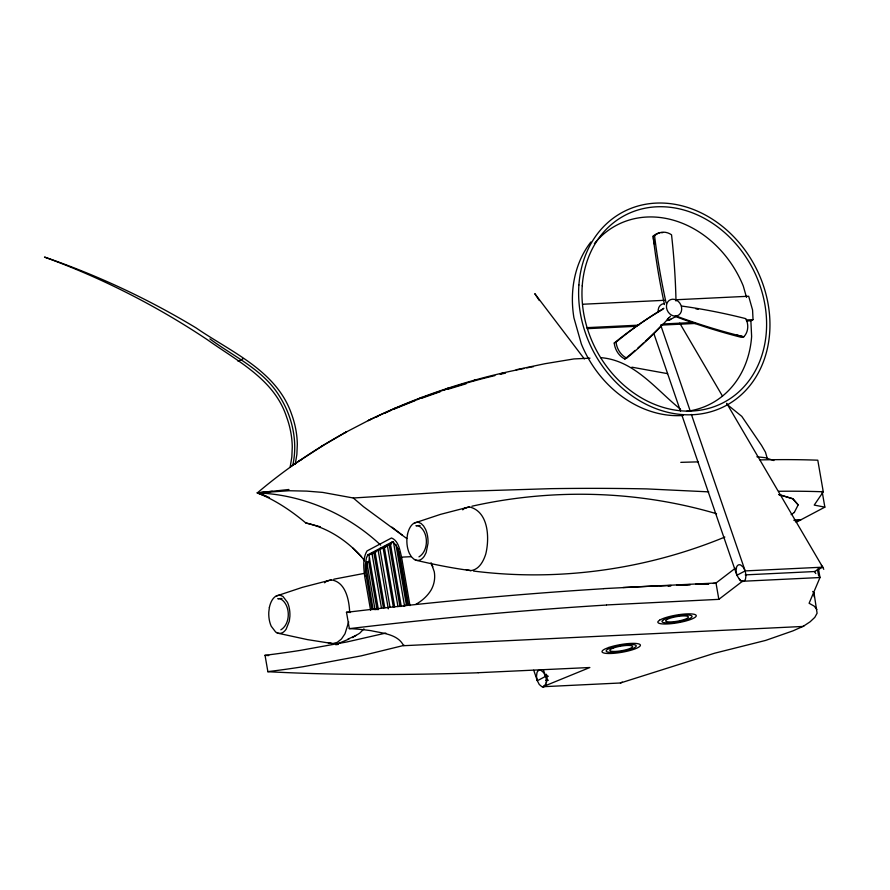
<?xml version="1.0" encoding="UTF-8"?>
<svg xmlns="http://www.w3.org/2000/svg" width="890" height="890" viewBox="0 0 890 890"><rect width="100%" height="100%" fill="white"/><g stroke="black" fill="none" stroke-linecap="round" stroke-linejoin="round"><path stroke-width="1.33" d="M803.826 626.037L792.934 630.877L765.611 640.422L714.559 653.227L620.419 682.986L542.878 686.724C549.519 683.309 544.991 674.787 543.345 669.803M369.539 557.908L368.76 561.846L366.769 561.946L366.535 569.277L373.121 609.617M292.732 465.448C298.039 441.885 292.443 416.776 279.683 396.506C263.585 369.773 234.048 356.857 209.907 338.912M295.257 464.113L296.871 454.378L297.316 444.377A81.023 67.529 62.1 0 0 291.586 414.173C276.623 370.652 231.133 352.051 196.089 327.909C148.252 299.029 97.377 275.177 44.5 257.077C102.027 277.98 156.918 306.015 207.804 340.013C237.586 361.229 274.365 379.474 286.547 416.843A81.023 67.529 62.1 0 1 292.265 447.047L291.831 457.037L290.207 466.783L323.348 445.356L346.566 431.828L344.052 433.163C313.313 450.229 284.144 470.109 257.344 492.893C275.077 499.902 291.108 510.671 305.671 522.853L320.378 526.813M348.68 621.921L344.986 633.791L341.449 638.998L337.277 642.346L332.738 643.604L307.439 639.61L277.024 633.013M546.349 682.741L546.938 680.694A8.333 5.507 -89.4 0 0 546.416 674.264M794.292 512.451L798.208 504.83L792.946 498.745L779.006 494.551M404.583 606.212L393.458 541.999L392.023 542.01L367.882 554.77L366.346 558.052L365.312 565.128L365.49 571.514L371.92 609.672M378.384 609.617L368.905 554.971L375.992 552.023M760.027 459.919A438.803 88.154 -9.8 0 1 817.788 460.197L823.272 491.792L814.228 505.086L824.852 507.144L822.115 491.347M363.932 628.874L359.682 633.224L352.407 637.596M614.234 343.017L616.08 342.149A663.117 500.391 64.6 0 1 663.84 308.285L662.338 309.598A663.384 500.87 64.6 0 0 614.234 343.017A16.421 12.516 64.7 0 0 624.836 359.004L629.452 355.21A639.287 492.303 65 0 0 635.104 350.426M624.836 359.004L627.483 357.469A639.565 492.259 65 0 0 670.493 316.206M324.572 582.805L326.663 581.137L331.202 579.88C345.331 581.782 348.936 599.181 349.603 611.063M462.689 509.825L464.78 508.157L469.308 506.899C488.71 511.45 489.7 538.183 485.74 554.114C483.437 561.267 479.143 569.6 470.843 570.623C452.076 568.132 433.541 564.416 415.141 560.033M735.329 568.221L715.627 583.306L713.335 583.417M606.591 604.944L718.842 599.348L742.449 581.27L819.99 577.532L818.333 567.998M791.154 514.631L794.436 512.395M415.864 604.343C422.016 600.85 427.423 596.1 431.105 590.014A38.904 32.541 7.9 0 0 434.264 571.736L431.205 563.014M681.985 306.093A663.384 576.642 59.4 0 1 745.865 318.665A16.421 14.34 58.6 0 1 743.773 336.82L741.225 337.299A639.565 561.256 57.5 0 1 675.332 316.462M238.108 361.362L243.159 358.692M524.088 368.482C471.055 378.74 419.346 395.794 370.718 419.301L368.193 420.636C408.644 401.101 451.186 385.96 494.896 375.591M320.823 446.691L323.348 445.356M393.191 409.155L395.705 407.82M298.595 461.176L301.109 459.852M417.276 399.632L421.471 397.407M443.743 390.332L447.948 388.107M472.523 381.276L475.038 379.941M500.992 373.811L502.672 372.932M669.124 320.111L677.412 315.728A8.744 7.287 62.1 0 0 678.325 301.443A8.744 7.287 62.1 0 0 666.443 305.826A8.744 7.287 62.1 0 0 677.412 315.728M746.732 320.978L750.871 320.778L753.04 319.632L752.573 310.009L748.679 296.248L675.477 299.774M394.671 606.969L384.224 546.705L386.216 546.616L375.013 551.577L384.747 607.725M384.224 546.705L391.333 543.912M393.224 541.954L390.354 543.467L401.279 606.468M280.851 629.831C291.041 623.79 290.719 604.076 280.105 598.625L277.825 598.714L281.985 598.514M418.968 556.862C429.147 550.81 428.824 531.096 418.211 525.656L415.942 525.734L420.091 525.534M403.315 606.301L409.4 603.665M796.116 522.33L824.852 507.144M823.773 569.322L822.705 567.175L745.164 570.913L736.898 575.285L740.08 580.369L742.449 581.27M745.208 574.884L814.439 571.547L822.705 567.175L726.696 403.292M548.362 676.233L545.592 676.367L537.326 680.739L539.273 684.499L541.81 686.657A8.333 4.528 74.8 0 0 545.937 684.477M344.052 433.163L370.718 419.301M620.419 682.986L622.288 682.096M375.669 417.377L378.172 416.22M384.413 413.349L390.666 410.479M347.834 639.176L356.178 635.349M348.847 639.098L335.63 644.638L338.222 644.438M542.878 686.724L589.848 667.511L478.375 672.695M394.526 408.922L415.152 400.6M724.849 537.059C645.806 569.633 558.375 581.815 473.491 571.046M421.482 398.308L440.383 391.656M664.485 304.558A639.287 557.963 71 0 1 654.039 243.827L653.104 236.251L654.562 235.794A16.421 14.351 72.6 0 1 671.538 234.804A663.117 580.402 73.8 0 1 676 301.031M448.07 389.219L466.126 383.768M404.383 645.294L361.084 655.885L302.967 666.744A209.973 42.186 -9.8 0 1 267.868 671.627L265.031 655.296A209.973 42.186 -9.8 0 0 300.13 650.412L346.855 641.968L385.793 633.079M469.308 506.899L440.472 514.375L414.295 523.086M464.78 508.157L465.77 508.112M331.202 579.88L302.355 587.356L276.189 596.066M326.663 581.137L327.665 581.092M516.167 369.739L544.936 363.721L573.905 358.937L590.003 358.169M526.758 367.926L529.439 367.37M500.158 374.256L505.509 373.144M471.934 506.221C552.39 488.176 637.418 490.401 716.561 513.73M333.828 579.201L364.488 573.349M530.774 367.092L533.488 366.647M288.95 489.489L257.344 492.893L269.481 497.555M265.876 495.886A823.328 236.607 -11.6 0 1 257.344 492.893L289.039 490.735L306.694 491.113L322.614 492.393L353.297 498L452.932 491.68L551.177 488.655A838.736 204.756 -5.5 0 1 646.607 488.899L708.729 491.859M668.123 586.11L670.771 585.92M706.115 583.918L708.829 583.751M603.765 588.613L660.814 585.687M682.441 585.186L690.251 584.73M698.094 584.263L708.585 583.651M582.95 304.235L664.43 300.308M586.71 327.654L638.842 325.139M692.453 322.547L663.54 323.949L661.37 325.095L695.791 323.437M746.154 319.966L753.04 319.632M587.278 328.666L636.673 326.285M793.924 520.149L800.866 519.816M794.347 520.594L799.899 520.327M379.952 548.385L383.156 548.24L393.358 607.125M367.882 554.77L369.083 554.715M368.905 554.971L369.472 554.793M370.585 610.262L364.744 576.598C363.643 568.154 362.486 558.575 367.025 550.932L391.511 537.983C398.764 540.864 399.855 550.454 401.568 557.14L410.991 556.684M392.023 542.01C397.952 544.524 398.853 552.39 400.266 557.952L401.468 557.885M366.09 576.008L367.281 575.952M622.922 587.511L716.005 583.017L718.842 599.348M660.247 585.976L671.194 585.453M676.667 585.186L690.295 584.53M695.624 584.274L708.963 583.629M545.659 680.338L548.429 680.205M756.878 456.748L765.189 457.705L773.933 460.553M305.882 523.053C327.509 527.681 346.8 540.408 361.451 556.74L364.577 560.845M631.9 367.181L667.611 373.655M600.728 357.647C634.448 360.228 656.03 389.653 680.605 409.322M466.26 569.711L470.843 570.623M328.143 642.691L332.738 643.604M675.432 315.761A639.287 561.156 57.5 0 0 736.798 335.063L743.773 336.82M736.798 335.063L742.505 336.498M778.884 494.64L792.801 498.823L798.052 504.897M406.786 538.55L363.532 506.722L353.297 498M402.391 535.157L391.934 527.147M726.83 404.216L741.782 416.364L761.551 445.401L765.478 452.22L767.336 458.673M380.664 545.103C347.501 513.864 302.978 494.584 257.344 492.893A823.328 111.028 -6 0 1 272.284 491.28M352.696 547.884L361.485 556.773M812.703 591.45L814.039 593.118L817.087 613.232L814.817 617.36L810.111 621.798L803.058 626.449L403.615 645.706C397.919 634.025 382.344 633.246 371.152 630.71A209.973 42.186 -9.8 0 0 349.325 628.574L346.499 612.242A209.973 42.186 -9.8 0 1 350.471 612.487M816.875 609.461L814.194 606.123L809.099 603.264L819.99 577.532L818.533 575.196L817.376 569.2M584.352 358.948L534.79 293.644L539.329 300.542M821.348 565.183L822.705 567.175M814.439 571.547L815.796 573.538M679.738 323.148L722.491 396.117M739.345 579.012L741.381 581.203A8.333 4.528 74.8 0 0 745.509 579.023L746.009 575.263L745.164 570.913L691.397 414.44M430.938 563.203L432.84 566.73M745.164 570.913L743.217 567.164L740.691 564.994A8.333 4.528 74.8 0 0 736.553 567.175L736.063 570.946L736.898 575.285L681.874 415.129M545.592 676.367L543.657 672.618L541.12 670.448A8.333 4.528 74.8 0 0 536.981 672.629L536.492 676.4L537.326 680.739L533.722 670.215M660.68 325.028L690.05 410.501M653.905 333.739L680.516 411.191M746.51 297.394L743.284 286.035A100.948 84.127 62.1 0 0 594.386 243.604M401.568 557.14L409.967 605.612M400.266 557.952L408.199 603.731M397.93 548.462L407.653 604.588M395.928 544.635L406.352 604.755M389.286 544.991L399.966 606.624M387.295 545.092L397.975 606.713M380.086 549.853L390.054 607.381M378.083 549.953L388.296 608.838M373.945 553.102L383.445 607.881M371.942 553.191L381.443 607.981M368.76 561.846L377.071 609.761M366.769 561.946L375.068 609.85M653.271 237.63L654.039 243.827M654.562 235.794L654.717 237.141A639.565 558.253 71.1 0 0 666.087 302.845M814.039 593.118L814.25 596.89M750.871 320.778L751.627 336.487A100.948 84.127 62.1 0 1 686.513 411.369M680.794 462.355A823.328 111.028 -6 0 1 698.339 461.866M695.869 308.841A663.117 576.253 59.4 0 1 698.194 309.253M626.671 358.136A16.421 12.516 64.7 0 1 616.08 342.149M668.98 317.519A639.287 492.303 65 0 1 667.289 319.365M660.391 326.608A639.287 492.303 65 0 1 645.25 341.359M643.426 343.039A639.287 492.303 65 0 1 637.896 347.99M653.104 236.251A16.421 14.351 72.6 0 1 659.735 232.835M661.237 232.657A16.421 14.351 72.6 0 1 662.761 232.657M670.782 319.176A8.744 7.287 62.1 0 1 667.233 320.489M658.277 312.401A8.744 7.287 62.1 0 1 664.307 303.601M683.275 415.463A104.786 87.331 62.1 0 1 581.326 343.918L573.928 317.852A104.786 87.331 62.1 0 1 590.893 241.991M349.247 628.663A1121.645 225.292 -9.8 0 1 606.424 605.044M346.421 612.331A1121.678 225.304 -9.8 0 1 603.598 588.713M778.75 491.28A438.803 88.154 -9.8 0 1 823.272 491.792M478.219 672.773A1121.645 225.393 -9.8 0 1 267.656 671.694M268.747 655.574A1121.678 225.404 -9.8 0 1 264.831 655.363M269.392 607.336L268.791 612.175A17.644 9.078 87.2 0 0 271.228 626.237L275.711 632.1L278.414 633.291A22.339 11.503 87.2 0 0 286.146 629.197L289.295 621.22L289.895 616.37A17.644 9.078 87.2 0 0 287.459 602.319L282.964 596.456L280.272 595.265C273.708 594.654 270.538 601.996 269.392 607.336M407.498 534.356L406.897 539.207A17.644 9.078 87.2 0 0 409.333 553.257L411.369 556.717L413.828 559.12L416.531 560.311A22.339 11.503 87.2 0 0 424.263 556.228L426.132 552.623L428.001 543.389A17.644 9.078 87.2 0 0 425.565 529.339L423.529 525.879L421.081 523.476L418.378 522.285C411.825 521.673 408.644 529.016 407.498 534.356M659.568 620.185L658.099 621.42A19.458 3.905 -9.8 0 0 682.118 621.91A19.458 3.905 -9.8 0 0 691.608 613.933A19.458 3.905 -9.8 0 0 659.568 620.185M666.866 619.54L665.865 620.285A11.57 2.325 -9.8 0 0 679.537 620.808A11.57 2.325 -9.8 0 0 686.023 615.991A11.57 2.325 -9.8 0 0 666.866 619.54M663.706 619.696L662.349 620.686A15.241 3.059 -9.8 0 0 680.205 621.442A15.241 3.059 -9.8 0 0 688.971 615.068A15.241 3.059 -9.8 0 0 663.706 619.696M610.885 647.887L608.404 648.921A15.241 3.059 -9.8 0 0 619.44 651.803A15.241 3.059 -9.8 0 0 635.46 645.083A15.241 3.059 -9.8 0 0 610.885 647.887M613.444 647.987L611.541 648.777A11.57 2.325 -9.8 0 0 619.763 651.013A11.57 2.325 -9.8 0 0 632.056 645.906A11.57 2.325 -9.8 0 0 613.444 647.987M608.827 647.453L605.456 648.777A19.458 3.905 -9.8 0 0 617.905 652.882A19.458 3.905 -9.8 0 0 639.71 644.316A19.458 3.905 -9.8 0 0 608.827 647.453M578.901 284.967A109.637 91.381 62.1 0 0 715.504 410.245A109.637 91.381 62.1 0 0 728.398 231.534A109.637 91.381 62.1 0 0 578.901 284.967M582.238 285.801A105.799 88.177 62.1 0 0 714.069 406.697A105.799 88.177 62.1 0 0 726.507 234.248A105.799 88.177 62.1 0 0 582.238 285.801"/></g></svg>
